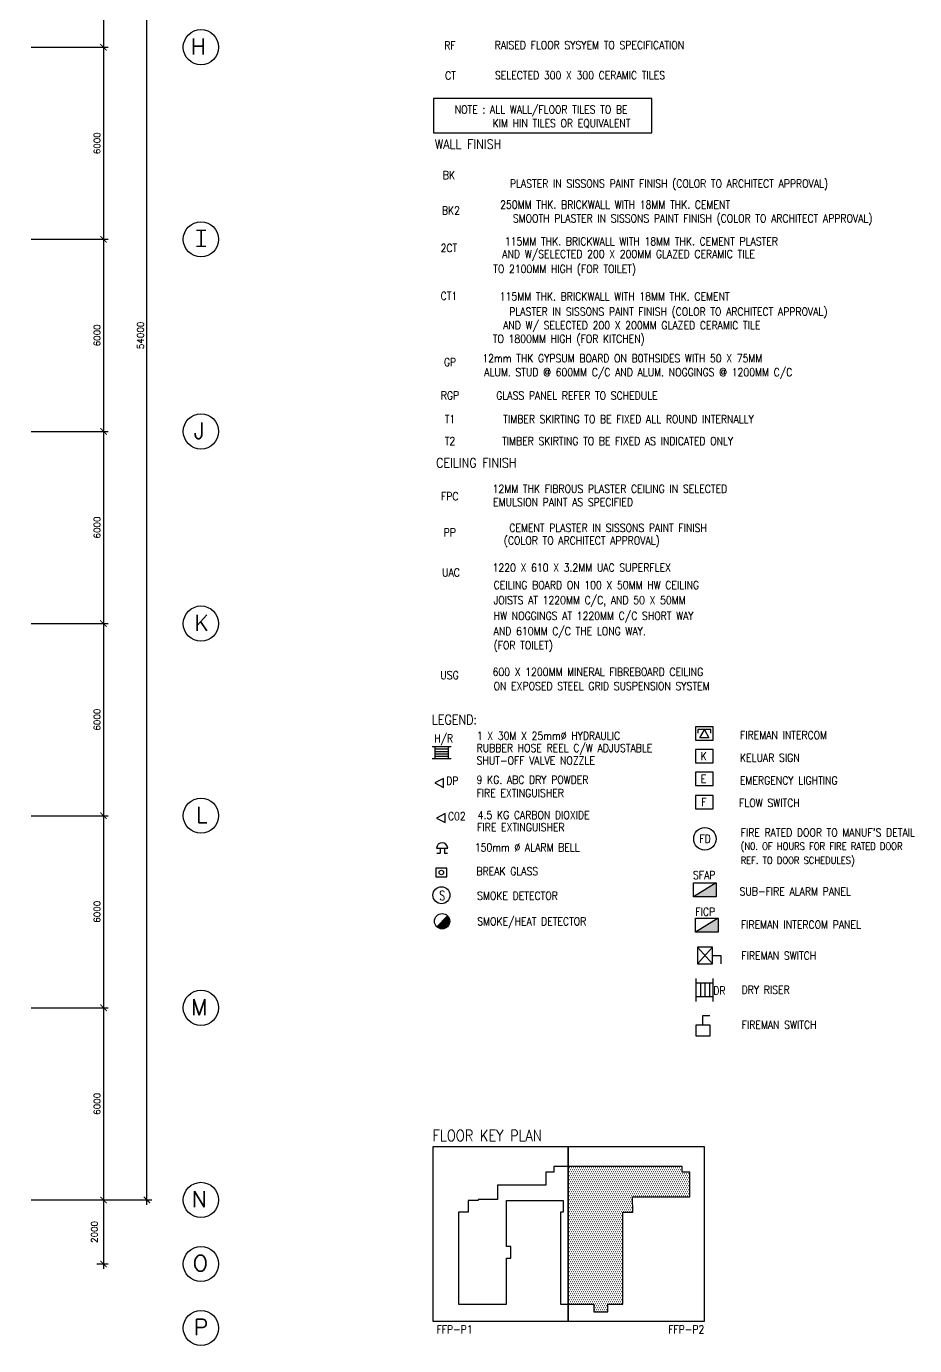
# Model space of a CAD drawing. Header units: feet. Extents: x 1613173 to 1750704, y -859418 to -757301.
# Drawn here: x 1721805 to 1749565, y -842974 to -801774 of the extents above; entities that cross this region are included whole.
import ezdxf
from ezdxf.enums import TextEntityAlignment as Align

# ---------------------------------------------------------------- set-up
doc = ezdxf.new("R2010")
doc.units = ezdxf.units.FT
doc.header["$LTSCALE"] = 13
doc.header["$MEASUREMENT"] = 0
doc.layers.get('0').update_dxf_attribs({"linetype": 'CONTINUOUS'})
for name, color, linetype in [('-DRY RISER', 1, 'CONTINUOUS'), ('-FF', 240, 'CONTINUOUS'), ('-ff.txt', 2, 'CONTINUOUS'), ('DIM', 7, 'CONTINUOUS'), ('DR', 7, 'CONTINUOUS'), ('GRID-T', 7, 'CONTINUOUS'), ('NEW', 7, 'CONTINUOUS'), ('PL', 5, 'CONTINUOUS'), ('T50', 4, 'CONTINUOUS'), ('TEXT', 7, 'CONTINUOUS')]:
    doc.layers.add(name, color=color, linetype=linetype)
doc.styles.add('ROMANS', font='romans')
doc.styles.get("Standard").update_dxf_attribs({"font": 'ROMANS.SHX'})
doc.styles.add('STANDARDS', font='simplex.shx')
doc.dimstyles.new('STANDARD$0', dxfattribs={"dimscale": 0, "dimtxt": 8, "dimasz": 6, "dimexe": 1, "dimexo": 1, "dimgap": 3, "dimtad": 1, "dimdec": 0, "dimlfac": -1, "dimrnd": 1, "dimzin": 0, "dimdsep": 46, "dimtxsty": 'Standard', "dimcen": 0, "dimclrd": 5, "dimclre": 250, "dimadec": 0, "dimazin": 0, "dimtfac": 1, "dimtdec": 4, "dimtofl": 0, "dimtmove": 0, "dimatfit": 3, "dimfxl": 1, "dimtolj": 1, "dimtzin": 0, "dimarcsym": 0})

# ---------------------------------------------------------------- blocks, each defined once
blk = doc.blocks.new('_ARCHTICK')
at = {"color": 0, "linetype": 'ByBlock', "const_width": 0.15}
blk.add_lwpolyline([(-0.5, -0.5), (0.5, 0.5)], dxfattribs=at)
blk = doc.blocks.new('*D181')
at = {"layer": 'DIM', "color": 7, "lineweight": -2, "transparency": 16777216}
for p, q in [((1724216, -838274), (1724216, -840574)), ((1724003, -838424), (1724366, -838424)), ((1724003, -840424), (1724366, -840424))]:
    blk.add_line(p, q, dxfattribs=at)
at = {"layer": 'DIM', "color": 7, "lineweight": -2, "transparency": 16777216, "xscale": 200, "yscale": 200, "zscale": 200}
for p, rotation in [((1724216, -838424), 90), ((1724216, -840424), 270)]:
    blk.add_blockref('_ARCHTICK', p, dxfattribs=dict(at, rotation=rotation))
at = {"layer": 'DIM', "color": 7, "transparency": 16777216, "insert": (1723930, -839424), "char_height": 200, "attachment_point": 5, "rotation": 90, "style": 'ROMANS'}
blk.add_mtext('\\A1;2000', dxfattribs=at)
blk = doc.blocks.new('*D184')
at = {"layer": 'DIM', "color": 7, "lineweight": -2, "transparency": 16777216}
for p, q in [((1724216, -796274), (1724216, -802574)), ((1721955, -796424), (1724366, -796424)), ((1721955, -802424), (1724366, -802424))]:
    blk.add_line(p, q, dxfattribs=at)
at = {"layer": 'DIM', "color": 7, "lineweight": -2, "transparency": 16777216, "xscale": 200, "yscale": 200, "zscale": 200}
for p, rotation in [((1724216, -796424), 90), ((1724216, -802424), 270)]:
    blk.add_blockref('_ARCHTICK', p, dxfattribs=dict(at, rotation=rotation))
at = {"layer": 'DIM', "color": 7, "transparency": 16777216, "insert": (1724016, -799424), "char_height": 200, "attachment_point": 5, "rotation": 90, "style": 'ROMANS'}
blk.add_mtext('\\A1;6000', dxfattribs=at)
blk = doc.blocks.new('*D185')
at = {"layer": 'DIM', "color": 7, "lineweight": -2, "transparency": 16777216}
for p, q in [((1721955, -802424), (1724366, -802424)), ((1724216, -802274), (1724216, -808574)), ((1721955, -808424), (1724366, -808424))]:
    blk.add_line(p, q, dxfattribs=at)
at = {"layer": 'DIM', "color": 7, "lineweight": -2, "transparency": 16777216, "xscale": 200, "yscale": 200, "zscale": 200}
for p, rotation in [((1724216, -802424), 90), ((1724216, -808424), 270)]:
    blk.add_blockref('_ARCHTICK', p, dxfattribs=dict(at, rotation=rotation))
at = {"layer": 'DIM', "color": 7, "transparency": 16777216, "insert": (1724016, -805424), "char_height": 200, "attachment_point": 5, "rotation": 90, "style": 'ROMANS'}
blk.add_mtext('\\A1;6000', dxfattribs=at)
blk = doc.blocks.new('*D186')
at = {"layer": 'DIM', "color": 7, "lineweight": -2, "transparency": 16777216}
for p, q in [((1724216, -808274), (1724216, -814574)), ((1722823, -808424), (1724366, -808424)), ((1722823, -814424), (1724366, -814424))]:
    blk.add_line(p, q, dxfattribs=at)
at = {"layer": 'DIM', "color": 7, "lineweight": -2, "transparency": 16777216, "xscale": 200, "yscale": 200, "zscale": 200}
for p, rotation in [((1724216, -808424), 90), ((1724216, -814424), 270)]:
    blk.add_blockref('_ARCHTICK', p, dxfattribs=dict(at, rotation=rotation))
at = {"layer": 'DIM', "color": 7, "transparency": 16777216, "insert": (1724016, -811424), "char_height": 200, "attachment_point": 5, "rotation": 90, "style": 'ROMANS'}
blk.add_mtext('\\A1;6000', dxfattribs=at)
blk = doc.blocks.new('*D187')
at = {"layer": 'DIM', "color": 7, "lineweight": -2, "transparency": 16777216}
for p, q in [((1721955, -814424), (1724366, -814424)), ((1724216, -814274), (1724216, -820574)), ((1721955, -820424), (1724366, -820424))]:
    blk.add_line(p, q, dxfattribs=at)
at = {"layer": 'DIM', "color": 7, "lineweight": -2, "transparency": 16777216, "xscale": 200, "yscale": 200, "zscale": 200}
for p, rotation in [((1724216, -814424), 90), ((1724216, -820424), 270)]:
    blk.add_blockref('_ARCHTICK', p, dxfattribs=dict(at, rotation=rotation))
at = {"layer": 'DIM', "color": 7, "transparency": 16777216, "insert": (1724016, -817424), "char_height": 200, "attachment_point": 5, "rotation": 90, "style": 'ROMANS'}
blk.add_mtext('\\A1;6000', dxfattribs=at)
blk = doc.blocks.new('*D188')
at = {"layer": 'DIM', "color": 7, "lineweight": -2, "transparency": 16777216}
for p, q in [((1724216, -820274), (1724216, -826574)), ((1721955, -820424), (1724366, -820424)), ((1721955, -826424), (1724366, -826424))]:
    blk.add_line(p, q, dxfattribs=at)
at = {"layer": 'DIM', "color": 7, "lineweight": -2, "transparency": 16777216, "xscale": 200, "yscale": 200, "zscale": 200}
for p, rotation in [((1724216, -820424), 90), ((1724216, -826424), 270)]:
    blk.add_blockref('_ARCHTICK', p, dxfattribs=dict(at, rotation=rotation))
at = {"layer": 'DIM', "color": 7, "transparency": 16777216, "insert": (1724016, -823424), "char_height": 200, "attachment_point": 5, "rotation": 90, "style": 'ROMANS'}
blk.add_mtext('\\A1;6000', dxfattribs=at)
blk = doc.blocks.new('*D189')
at = {"layer": 'DIM', "color": 7, "lineweight": -2, "transparency": 16777216}
for p, q in [((1721955, -826424), (1724366, -826424)), ((1724216, -826274), (1724216, -832574)), ((1721955, -832424), (1724366, -832424))]:
    blk.add_line(p, q, dxfattribs=at)
at = {"layer": 'DIM', "color": 7, "lineweight": -2, "transparency": 16777216, "xscale": 200, "yscale": 200, "zscale": 200}
for p, rotation in [((1724216, -826424), 90), ((1724216, -832424), 270)]:
    blk.add_blockref('_ARCHTICK', p, dxfattribs=dict(at, rotation=rotation))
at = {"layer": 'DIM', "color": 7, "transparency": 16777216, "insert": (1724016, -829424), "char_height": 200, "attachment_point": 5, "rotation": 90, "style": 'ROMANS'}
blk.add_mtext('\\A1;6000', dxfattribs=at)
blk = doc.blocks.new('*D190')
at = {"layer": 'DIM', "color": 7, "lineweight": -2, "transparency": 16777216}
for p, q in [((1721955, -832424), (1724366, -832424)), ((1724216, -832274), (1724216, -838574)), ((1721955, -838424), (1724366, -838424))]:
    blk.add_line(p, q, dxfattribs=at)
at = {"layer": 'DIM', "color": 7, "lineweight": -2, "transparency": 16777216, "xscale": 200, "yscale": 200, "zscale": 200}
for p, rotation in [((1724216, -832424), 90), ((1724216, -838424), 270)]:
    blk.add_blockref('_ARCHTICK', p, dxfattribs=dict(at, rotation=rotation))
at = {"layer": 'DIM', "color": 7, "transparency": 16777216, "insert": (1724016, -835424), "char_height": 200, "attachment_point": 5, "rotation": 90, "style": 'ROMANS'}
blk.add_mtext('\\A1;6000', dxfattribs=at)
blk = doc.blocks.new('*D191')
at = {"layer": 'DIM', "color": 7, "lineweight": -2, "transparency": 16777216}
for p, q in [((1722342, -784424), (1725723, -784424)), ((1725573, -838574), (1725573, -784274)), ((1722342, -838424), (1725723, -838424))]:
    blk.add_line(p, q, dxfattribs=at)
at = {"layer": 'DIM', "color": 7, "lineweight": -2, "transparency": 16777216, "xscale": 200, "yscale": 200, "zscale": 200}
for p, rotation in [((1725573, -784424), 90), ((1725573, -838424), 270)]:
    blk.add_blockref('_ARCHTICK', p, dxfattribs=dict(at, rotation=rotation))
at = {"layer": 'DIM', "color": 7, "transparency": 16777216, "insert": (1725373, -811424), "char_height": 200, "attachment_point": 5, "rotation": 90, "style": 'ROMANS'}
blk.add_mtext('\\A1;54000', dxfattribs=at)
blk = doc.blocks.new('DRY RISER')
at = {"layer": '-DRY RISER'}
for p, q in [((-150, 0), (150, 0)), ((-90, 0), (-90, -222)), ((90, 0), (90, -222)), ((-90, -42), (90, -42)), ((-90, -102), (90, -102)), ((-90, -162), (90, -162)), ((-150, -222), (150, -222))]:
    blk.add_line(p, q, dxfattribs=at)

msp = doc.modelspace()

# ---------------------------------------------------------------- hatches: boundary and pattern name
at = {"layer": '-FF'}
msp.add_hatch(color=0, dxfattribs=at).paths.add_polyline_path([(1735038.8, -829721.1, 0.1989124), (1734968.5, -829551.4), (1734629.1, -829890.8, 0.6681786)])
at = {"layer": 'PL'}
h = msp.add_hatch(dxfattribs=at)
h.set_pattern_fill('DOTS', color=0, scale=1000, style=0)
h.set_pattern_definition([(0, (324814.74, 16652.144), (31.25, 62.5), [0, -62.5])])
h.paths.add_polyline_path([(1742544.3, -837559.1), (1742304.3, -837559.1), (1742304.3, -837381.5), (1738738.1, -837381.5), (1738738.1, -841683.5), (1739544.3, -841683.5), (1739544.3, -841923.5), (1739976.3, -841923.5), (1739976.3, -841683.5), (1740444.3, -841683.5), (1740444.3, -838803.5), (1740744.3, -838803.5), (1740744.3, -838323.5), (1742544.3, -838323.5)])
at = {"layer": 'TEXT'}
for points in [[(1742655.4, -828956.8), (1743366.8, -828956.8), (1743366.8, -828517.9)], [(1742712.6, -830062.4), (1743424, -830062.4), (1743424, -829623.5)]]:
    msp.add_hatch(color=0, dxfattribs=at).paths.add_polyline_path(points)

# ---------------------------------------------------------------- linework, layer by layer
at = {"layer": '-FF', "color": 0, "ltscale": 10}
for p, q in [((1743195.4, -823731.7), (1742791.7, -823731.7)), ((1742791.7, -823731.7), (1742791.7, -823844.6)), ((1742854, -823989.7), (1742993.6, -823747.8)), ((1743133.2, -823989.7), (1742854, -823989.7)), ((1742993.6, -823747.8), (1743133.2, -823989.7)), ((1743195.4, -823844.6), (1743195.4, -823731.7))]:
    msp.add_line(p, q, dxfattribs=at)
at = {"layer": '-FF', "color": 0}
for p, q in [((1735076.6, -824277.3), (1734486.1, -824277.3)), ((1734572.9, -824277.3), (1734572.9, -824653.6)), ((1734989.8, -824351.9), (1734572.9, -824351.9)), ((1734989.8, -824277.3), (1734989.8, -824653.6)), ((1735076.6, -824653.6), (1734486.1, -824653.6)), ((1734989.8, -824429.7), (1734572.9, -824429.7)), ((1734989.8, -824504.3), (1734572.9, -824504.3)), ((1734989.8, -824578.9), (1734572.9, -824578.9)), ((1734839.7, -825264.6), (1734569.7, -825403)), ((1734569.7, -825403), (1734839.7, -825541.4)), ((1734892.7, -826358.7), (1734622.7, -826497.2)), ((1734622.7, -826497.2), (1734892.7, -826635.6)), ((1734626.1, -827436.8), (1734971.5, -827436.8)), ((1734629.2, -827591.4), (1734736.1, -827591.4)), ((1734736.1, -827436.8), (1734736.1, -827591.4)), ((1734868.6, -827436.8), (1734868.6, -827591.4)), ((1734868.6, -827591.4), (1734971.2, -827591.4)), ((1734629.1, -829890.8), (1734968.5, -829551.4)), ((1742774.1, -831052.7), (1743248.1, -830535)), ((1742774.1, -830535), (1743248.1, -831052.7)), ((1743248.1, -830793.8), (1743513, -830793.8)), ((1743513, -830793.8), (1743513, -831052.7))]:
    msp.add_line(p, q, dxfattribs=at)
for points in [[(1734839.7, -825541.4), (1734839.7, -825264.6)], [(1734892.7, -826635.6), (1734892.7, -826358.7)]]:
    msp.add_lwpolyline(points, dxfattribs=at)
msp.add_lwpolyline([(1734948.5, -828337.3), (1734948.5, -828060.5), (1734603.9, -828060.5), (1734603.9, -828337.3)], close=True, dxfattribs=at)
at = {"layer": '-FF', "color": 0, "ltscale": 1.3}
msp.add_lwpolyline([(1743248.1, -830535), (1742774.1, -830535), (1742774.1, -831052.7), (1743248.1, -831052.7)], close=True, dxfattribs=at)
msp.add_lwpolyline([(1743248.1, -830535), (1742774.1, -830535), (1742774.1, -831052.7), (1743248.1, -831052.7)], close=True, dxfattribs=at)
at = {"layer": '-FF', "color": 0}
for centre, radius in [((1734774.2, -828198.3), 72.2), ((1734776.2, -828908.5), 265), ((1734798.8, -829721.1), 240)]:
    msp.add_circle(centre, radius, dxfattribs=at)
msp.add_arc((1734798.8, -827442.4), 172.8, 1.85513, 178.14487, dxfattribs=at)
at = {"layer": 'DR', "color": 0}
msp.add_lwpolyline([(1734526.5, -805102), (1741351.2, -805102), (1741351.2, -804025), (1734526.5, -804025)], close=True, dxfattribs=at)
at = {"layer": 'GRID-T', "color": 0}
for p, q in [((1727415.7, -808149.3), (1727120.1, -808149.3)), ((1727415.7, -808652.2), (1727120.1, -808652.2))]:
    msp.add_line(p, q, dxfattribs=at)
for centre in [(1727259.6, -802424.1), (1727259.6, -808424.1), (1727259.6, -814424.1), (1727259.6, -820424.1), (1727259.6, -826424.1), (1727259.6, -832424.1), (1727259.6, -838424.1), (1727259.6, -840424.1), (1727259.6, -842424.1)]:
    msp.add_circle(centre, 550, dxfattribs=at)
at = {"layer": 'NEW', "color": 0}
for p, q in [((1743272.6, -824359.8), (1742712.6, -824359.8)), ((1742712.6, -824359.8), (1742712.6, -824777.3)), ((1743272.6, -824777.3), (1743272.6, -824359.8)), ((1742712.6, -824777.3), (1743272.6, -824777.3)), ((1743272.6, -825067.7), (1742712.6, -825067.7)), ((1742712.6, -825067.7), (1742712.6, -825485.2)), ((1743272.6, -825485.2), (1743272.6, -825067.7)), ((1742712.6, -825485.2), (1743272.6, -825485.2)), ((1743272.6, -825791.1), (1742712.6, -825791.1)), ((1742712.6, -825791.1), (1742712.6, -826208.7)), ((1743272.6, -826208.7), (1743272.6, -825791.1)), ((1742712.6, -826208.7), (1743272.6, -826208.7)), ((1743172.9, -832964.6), (1742724.9, -832964.6)), ((1742724.9, -832964.6), (1742724.9, -833298.6)), ((1742948.9, -832964.6), (1742948.9, -832663.3)), ((1742948.9, -832663.3), (1743164.2, -832663.3)), ((1743172.9, -833298.6), (1743172.9, -832964.6)), ((1742724.9, -833298.6), (1743172.9, -833298.6))]:
    msp.add_line(p, q, dxfattribs=at)
at = {"layer": 'PL', "color": 0}
for points in [[(1734513, -842215.3), (1738738.1, -842215.3), (1738738.1, -836766.5), (1734513, -836766.5)], [(1738738.1, -842215.3), (1742999, -842215.3), (1742999, -836766.5), (1738738.1, -836766.5)]]:
    msp.add_lwpolyline(points, close=True, dxfattribs=at)
msp.add_lwpolyline([(1735314.3, -838803.5), (1735314.3, -841683.5), (1736814.3, -841683.5), (1736814.3, -840243.5), (1736949.3, -840243.5), (1736949.3, -839883.5), (1736814.3, -839883), (1736814.3, -838443.5), (1738584.3, -838443.5), (1738584.3, -838803.5), (1738494.3, -838803.5), (1738494.3, -841683.5), (1739544.3, -841683.5), (1739544.3, -841923.5), (1739976.3, -841923.5), (1739976.3, -841683.5), (1740444.3, -841683.5), (1740444.3, -838803.5), (1740754.7, -838803.5), (1740744.3, -838323.5), (1742544.3, -838323.5), (1742544.3, -837559.1), (1742304.3, -837559.1), (1742304.3, -837381.5), (1738284.3, -837381.5), (1738284.3, -837557.5), (1738044.3, -837557.5), (1738044.3, -837963.5), (1736526.3, -837963.5), (1736526.3, -838410.5), (1735924.7, -838410.5), (1735924.7, -838443.5), (1735614.3, -838443.5), (1735614.3, -838803.5), (1735314.3, -838803.5)], dxfattribs=at)
at = {"layer": 'TEXT', "color": 0}
for p, q in [((1743272.6, -823651.9), (1742712.6, -823651.9)), ((1742712.6, -823651.9), (1742712.6, -824069.5)), ((1743272.6, -824069.5), (1743272.6, -823651.9)), ((1742712.6, -824069.5), (1743272.6, -824069.5)), ((1743366.8, -828517.9), (1742655.4, -828956.8)), ((1743424, -829623.5), (1742712.6, -830062.4))]:
    msp.add_line(p, q, dxfattribs=at)
for points in [[(1742655.4, -828956.8), (1742655.4, -828517.9), (1743366.8, -828517.9), (1743366.8, -828956.8)], [(1742712.6, -830062.4), (1742712.6, -829623.5), (1743424, -829623.5), (1743424, -830062.4)]]:
    msp.add_lwpolyline(points, close=True, dxfattribs=at)
msp.add_circle((1743011.1, -827146.7), 351, dxfattribs=at)

# ---------------------------------------------------------------- block references
at = {"layer": '-DRY RISER', "color": 0, "xscale": 2.400000000023283, "yscale": 2.400000000023283, "zscale": 2.400000000023283, "rotation": 270}
msp.add_blockref('DRY RISER', (1743257.1, -831869.3), dxfattribs=at)

# ---------------------------------------------------------------- texts
at = {"layer": '-ff.txt', "color": 0, "style": 'STANDARDS', "width": 0.7}
msp.add_text('S', height=292.5, dxfattribs=at).set_placement((1734715.8, -829065.3))
at = {"layer": 'GRID-T', "color": 0, "style": 'ROMANS'}
for s, p in [('H', (1726941.4, -802649.9)), ('I', (1727177.4, -808649.9)), ('J', (1727036.7, -814649.9)), ('K', (1727059.4, -820649.9)), ('L', (1727107, -826649.9)), ('M', (1726952.6, -832649.9)), ('N', (1726976.9, -838649.9)), ('O', (1727010.3, -840649.9)), ('P', (1727038.4, -842649.9))]:
    msp.add_text(s, height=500, dxfattribs=at).set_placement(p)
at = {"layer": 'NEW', "color": 0, "style": 'ROMANS', "width": 0.85}
for s, p in [('K', (1742879.6, -824695.2)), ('KELUAR SIGN', (1744105.8, -824740.6)), ('E', (1742879.6, -825403.1)), ('EMERGENCY LIGHTING', (1744105.8, -825448.5)), ('F', (1742896.9, -826126.5))]:
    msp.add_text(s, height=250, dxfattribs=at).set_placement(p)
at = {"layer": 'T50', "color": 0, "style": 'ROMANS', "width": 0.85}
for s, height, p in [('RF', 250, (1735042.5, -802366.2, 1895.1)), ('RAISED FLOOR SYSYEM TO SPECIFICATION', 250, (1739402.7, -802357.1, 1895.1)), ('CT', 250, (1735059.8, -803309.4, 1895.1)), ('SELECTED 300 X 300 CERAMIC TILES', 250, (1739107.4, -803300.3, 1895.1)), ('NOTE : ALL WALL/FLOOR TILES TO BE ', 250, (1737966.1, -804388.9, 1895.1)), ('KIM HIN TILES OR EQUIVALENT', 250, (1738530.4, -804812.2, 1895.1)), ('WALL FINISH', 300, (1735610.3, -805453.2, 1895.1)), ('BK', 250, (1735010, -806419.5, 1895.1)), ('PLASTER IN SISSONS PAINT FINISH (COLOR TO ARCHITECT APPROVAL)', 250, (1741887.6, -806701.6, 1895.1)), ('BK2', 250, (1735074.3, -807524, 1895.1)), ('250MM THK. BRICKWALL WITH 18MM THK. CEMENT', 250, (1740204.8, -807341.9, 1895.1)), ('SMOOTH PLASTER IN SISSONS PAINT FINISH (COLOR TO ARCHITECT APPROVAL)', 250, (1742627.9, -807789, 1895.1)), ('2CT', 250, (1735010, -808694.2, 1895.1)), ('AND W/SELECTED 200 X 200MM GLAZED CERAMIC TILE', 250, (1740628.1, -808901.8, 1895.1)), ('115MM THK. BRICKWALL WITH 18MM THK. CEMENT PLASTER', 250, (1741026.3, -808487.4, 1895.1)), ('TO 2100MM HIGH (FOR TOILET)', 250, (1738626.8, -809367.5, 1895.1)), ('CT1', 250, (1735010, -810192.1, 1895.1)), ('115MM THK. BRICKWALL WITH 18MM THK. CEMENT', 250, (1740190.9, -810206.3, 1895.1)), ('PLASTER IN SISSONS PAINT FINISH (COLOR TO ARCHITECT APPROVAL)', 250, (1741869.2, -810700.2, 1895.1)), ('AND W/ SELECTED 200 X 200MM GLAZED CERAMIC TILE', 250, (1740725.9, -811126.9, 1895.1)), ('TO 1800MM HIGH (FOR KITCHEN)', 250, (1738755.5, -811550.1, 1895.1)), ('RGP', 250, (1735044, -813300.4, 1895.1)), ('GLASS PANEL REFER TO SCHEDULE', 250, (1739012.1, -813302.5, 1895.1)), ('T1', 250, (1735044, -814038.6, 1895.1)), ('TIMBER SKIRTING TO BE FIXED ALL ROUND INTERNALLY', 250, (1740624, -814040.7, 1895.1)), ('T2', 250, (1735044, -814724, 1895.1)), ('TIMBER SKIRTING TO BE FIXED AS INDICATED ONLY', 250, (1740283, -814726.1, 1895.1)), ('CEILING FINISH', 300, (1735867.7, -815405, 1895.1)), ('FPC', 250, (1735038.3, -816447.9, 1895.1)), ('CEMENT PLASTER IN SISSONS PAINT FINISH ', 250, (1740057.3, -817435.6, 1895.1)), ('PP', 250, (1735038.3, -817579.2, 1895.1)), ('(COLOR TO ARCHITECT APPROVAL)', 250, (1739162.5, -817849.7, 1895.1))]:
    msp.add_text(s, height=height, dxfattribs=at).set_placement(p, align=Align.MIDDLE)
for s, height, p in [('12mm THK GYPSUM BOARD ON B0THSIDES WITH 50 X 75MM ', 250, (1736055.9, -812264.8)), ('ALUM. STUD @ 600MM C/C AND ALUM. NOGGINGS @ 1200MM C/C', 250, (1736115.4, -812699.1)), ('12MM THK FIBROUS PLASTER CEILING IN SELECTED', 250, (1736375.6, -816342)), ('EMULSION PAINT AS SPECIFIED ', 250, (1736391.9, -816757.3)), ('1220 X 610 X 3.2MM UAC SUPERFLEX', 250, (1736374.6, -818802.2)), ('UAC', 250, (1734796.9, -818954.3)), ('CEILING BOARD ON 100 X 50MM HW CEILING', 250, (1736409.3, -819347.1)), ('JOISTS AT 1220MM C/C, AND 50 X 50MM', 250, (1736409.3, -819818.4)), ('HW NOGGINGS AT 1220MM C/C SHORT WAY', 250, (1736409.3, -820307.7)), ('AND 610MM C/C THE LONG WAY.', 250, (1736409.3, -820786.6)), ('(FOR TOILET)', 250, (1736409.3, -821227)), ('USG', 250, (1734743.4, -822161.3)), ('600 X 1200MM MINERAL FIBREBOARD CEILING', 250, (1736374.6, -822059.2)), ('ON EXPOSED STEEL GRID SUSPENSION SYSTEM', 250, (1736409.3, -822500.6)), ('LEGEND:', 300, (1734479, -823574.6)), ('H/R', 250, (1734551.3, -824137.2)), ('1 X 30M X 25mm%%C HYDRAULIC ', 250, (1735882, -824052.3)), ('FIREMAN INTERCOM', 250, (1744105.8, -824032.7)), ('RUBBER HOSE REEL C/W ADJUSTABLE ', 250, (1735876.4, -824435.9)), ('SHUT-OFF VALVE NOZZLE', 250, (1735876.4, -824826.1)), ('DP', 250, (1734925.5, -825459.7)), ('9 KG. ABC DRY POWDER', 250, (1735874.8, -825427.9)), ('FIRE EXTINGUISHER', 250, (1735872.7, -825842.9)), ('FLOW SWITCH', 250, (1744080.1, -826150.7)), ('C02', 250, (1734978.6, -826564.3)), ('4.5 KG CARBON DIOXIDE', 250, (1735911.6, -826528.4)), ('FIRE EXTINGUISHER', 250, (1735892.8, -826911)), ("FIRE RATED DOOR TO MANUF'S DETAIL", 250, (1744127.7, -827075.4)), ('150mm %%C ALARM BELL', 250, (1735819.9, -827541.5)), ('FD', 250, (1742839.4, -827269.1)), ('(N0. OF HOURS FOR FIRE RATED DOOR ', 225, (1744127.7, -827489.8)), ('REF. TO DOOR SCHEDULES)', 225, (1744127.7, -827932.7)), ('BREAK GLASS', 250, (1735870.1, -828285.7)), ('SFAP', 250, (1742638.5, -828403.8)), ('SMOKE DETECTOR', 250, (1735891.7, -829049.5)), ('SUB-FIRE ALARM PANEL', 250, (1744094.4, -828913.5)), ('FICP', 250, (1742712.2, -829550.7)), ('SMOKE/HEAT DETECTOR', 250, (1735896.4, -829849.3)), ('FIREMAN INTERCOM PANEL', 250, (1744135.9, -829951.7)), ('FIREMAN SWITCH', 250, (1744148.7, -830919.5)), ('DR', 250, (1743272.1, -832012.5)), ('DRY RISER', 250, (1744157.5, -831985.3)), ('FIREMAN SWITCH', 250, (1744157.5, -833080)), ('FLOOR KEY PLAN', 350, (1734498.1, -836589.9)), ('FFP-P1', 250, (1734623.1, -842590.8)), ('FFP-P2', 250, (1741864, -842590.8))]:
    msp.add_text(s, height=height, dxfattribs=at).set_placement(p)
msp.add_text('GP', height=250, dxfattribs=at).set_placement((1735045.6, -812258.7, -12914.3), align=Align.MIDDLE_CENTER)

# ---------------------------------------------------------------- dimensions: what is measured, and where the dimension line sits
at = {"layer": 'DIM', "color": 0}
for p1, p2, distance, picture, middle in [((1722192.4, -838424.1), (1722192.4, -784424.1), -3380.9, '*D191', (1725373.3, -811424.1)), ((1721805.4, -796424.1), (1721805.4, -802424.1), 2411.1, '*D184', (1724016.5, -799424.1)), ((1721805.4, -802424.1), (1721805.4, -808424.1), 2411.1, '*D185', (1724016.5, -805424.1)), ((1722673, -808424.1), (1722673, -814424.1), 1543.5, '*D186', (1724016.5, -811424.1)), ((1721805.4, -814424.1), (1721805.4, -820424.1), 2411.1, '*D187', (1724016.5, -817424.1)), ((1721805.4, -820424.1), (1721805.4, -826424.1), 2411.1, '*D188', (1724016.5, -823424.1)), ((1721805.4, -826424.1), (1721805.4, -832424.1), 2411.1, '*D189', (1724016.5, -829424.1)), ((1721805.4, -832424.1), (1721805.4, -838424.1), 2411.1, '*D190', (1724016.5, -835424.1))]:
    dim = msp.add_aligned_dim(p1=p1, p2=p2, distance=distance, dimstyle='STANDARD$0', override={"dimscale": 100, "dimtxt": 2, "dimasz": 2, "dimexe": 1.5, "dimexo": 1.5, "dimgap": 1, "dimtxsty": 'ROMANS', "dimblk": 'ARCHTICK', "dimdle": 1.5, "dimclrd": 7, "dimclre": 7, "dimclrt": 7, "dimtdec": 0, "dimtmove": 2}, dxfattribs=at)
    dim.commit()
    dim.dimension.update_dxf_attribs({"geometry": picture, "text_midpoint": middle})
dim = msp.add_linear_dim(base=(1724216.5, -840424.1), p1=(1723852.9, -838424.1), p2=(1723852.9, -840424.1), angle=90, dimstyle='STANDARD$0', override={"dimscale": 100, "dimtxt": 2, "dimasz": 2, "dimexe": 1.5, "dimexo": 1.5, "dimgap": 1, "dimtxsty": 'ROMANS', "dimblk": 'ARCHTICK', "dimdle": 1.5, "dimclrd": 7, "dimclre": 7, "dimclrt": 7, "dimtdec": 0, "dimtmove": 2}, dxfattribs=at)
dim.commit()
dim.dimension.update_dxf_attribs({"geometry": '*D181', "text_midpoint": (1723930.4, -839424.1), "dimtype": 160})

doc.saveas('drawing.dxf')
